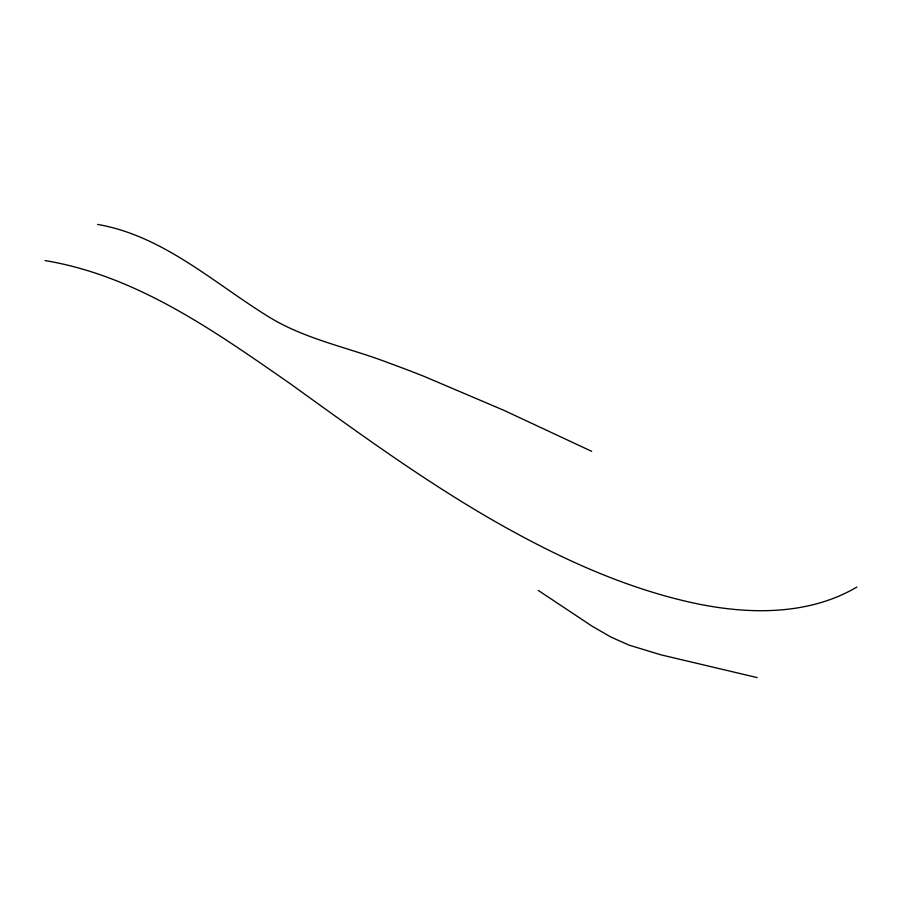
<?xml version="1.0" encoding="UTF-8"?>
<svg xmlns="http://www.w3.org/2000/svg" width="902" height="902" viewBox="0 0 902 902"><rect width="100%" height="100%" fill="white"/><g stroke="black" fill="none" stroke-linecap="round" stroke-linejoin="round"><path stroke-width="1.35" d="M856.9 587.044C808.925 615.277 750.137 614.634 697.156 603.776C630.599 589.818 567.854 561.845 508.57 529.091C431.821 486.618 360.969 434.663 289.914 383.485C215.026 331.519 137.036 275.809 45.1 260.577M97.585 224.418C162.631 235.704 212.771 282.067 267.127 315.835C304.402 339.4 348.454 347.338 389.089 363.066A509.28 82.296 29.5 0 1 424.278 376.461L504.015 410.387L591.689 451.338M757.15 677.582L661.042 654.863L628.965 645.11L611.206 637.184L592.411 626.394L538.235 590.393"/></g></svg>
